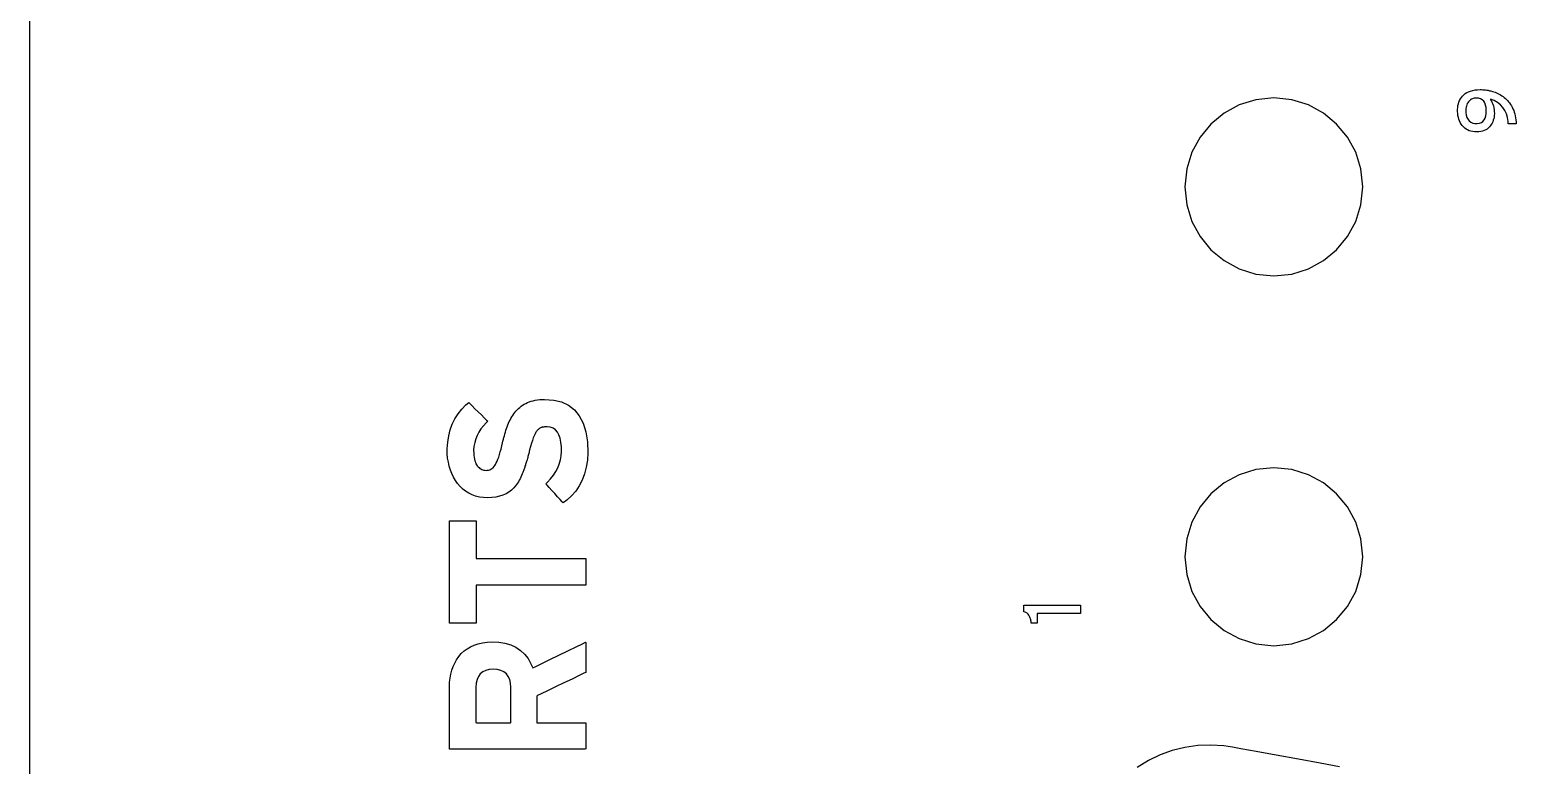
# Model space of a CAD drawing. Extents: x 1 to 47.7, y 0.2 to 35.
# Drawn here: x 31.778 to 33.048, y 17.499 to 18.127 of the extents above; entities that cross this region are included whole.
import ezdxf

# ---------------------------------------------------------------- set-up
doc = ezdxf.new("R2010")
doc.units = 0
doc.header["$MEASUREMENT"] = 0
doc.layers.add('7_0_____DWG', color=7, linetype='CONTINUOUS')

msp = doc.modelspace()

# ---------------------------------------------------------------- linework, layer by layer
at = {"layer": '7_0_____DWG'}
for points in [[(31.778, 16.7599), (31.778, 16.8346), (31.778, 16.9085), (31.778, 16.9816), (31.778, 17.0539), (31.778, 17.1254), (31.778, 17.196), (31.778, 17.2657), (31.778, 17.3346), (31.778, 17.4026), (31.778, 17.4698), (31.778, 17.536), (31.778, 17.6013), (31.778, 17.6656), (31.778, 17.7291), (31.778, 17.7915), (31.778, 17.8531), (31.778, 17.9136), (31.778, 17.9731), (31.778, 18.0317), (31.778, 18.0892), (31.778, 18.1457)], [(32.1595, 17.6751), (32.2532, 17.6751), (32.2532, 17.6525), (32.1595, 17.6525), (32.1595, 17.62), (32.1366, 17.62), (32.1366, 17.7075), (32.1595, 17.7075), (32.1595, 17.6751)], [(32.8972, 17.4973), (32.8807, 17.5003), (32.862, 17.5037), (32.8431, 17.5071), (32.826, 17.5102), (32.8129, 17.5126), (32.8058, 17.5139), (32.7984, 17.515), (32.7872, 17.5157), (32.7761, 17.5153), (32.7651, 17.5137), (32.7543, 17.511), (32.7439, 17.5073), (32.7339, 17.5025), (32.7243, 17.4967)]]:
    msp.add_lwpolyline(points, dxfattribs=at)
for points in [[(33.0175, 18.0758), (33.0186, 18.0758), (33.0197, 18.0757), (33.0208, 18.0756), (33.022, 18.0755), (33.0231, 18.0754), (33.0243, 18.0752), (33.0254, 18.0749), (33.0266, 18.0747), (33.0278, 18.0743), (33.029, 18.074), (33.0302, 18.0735), (33.0313, 18.0731), (33.0325, 18.0725), (33.0336, 18.0719), (33.0347, 18.0713), (33.0358, 18.0706), (33.0369, 18.0699), (33.038, 18.0691), (33.039, 18.0683), (33.0399, 18.0674), (33.0408, 18.0665), (33.0417, 18.0654), (33.0425, 18.0644), (33.0433, 18.0632), (33.0441, 18.062), (33.0447, 18.0608), (33.0454, 18.0594), (33.046, 18.058), (33.0465, 18.0565), (33.047, 18.055), (33.0474, 18.0533), (33.0477, 18.0517), (33.0479, 18.0499), (33.0481, 18.0481), (33.0482, 18.0466), (33.0479, 18.0466), (33.0471, 18.0466), (33.0461, 18.0466), (33.0449, 18.0466), (33.0438, 18.0466), (33.0427, 18.0466), (33.0419, 18.0466), (33.0414, 18.0466), (33.0412, 18.0486), (33.0407, 18.0521), (33.0398, 18.0552), (33.0384, 18.0581), (33.0367, 18.0606), (33.0347, 18.0629), (33.0322, 18.0648), (33.0293, 18.0664), (33.0261, 18.0677), (33.0263, 18.067), (33.0271, 18.0658), (33.0277, 18.0646), (33.0283, 18.0633), (33.0287, 18.0619), (33.0291, 18.0603), (33.0293, 18.0587), (33.0294, 18.057), (33.0295, 18.0553), (33.0294, 18.0538), (33.0292, 18.0524), (33.029, 18.051), (33.0286, 18.0497), (33.0281, 18.0484), (33.0276, 18.0472), (33.0269, 18.0461), (33.0262, 18.045), (33.0253, 18.0439), (33.0243, 18.043), (33.0233, 18.0421), (33.0221, 18.0414), (33.0208, 18.0408), (33.0194, 18.0404), (33.0179, 18.04), (33.0163, 18.0398), (33.0146, 18.0397), (33.0129, 18.0397), (33.0111, 18.0399), (33.0095, 18.0403), (33.008, 18.0407), (33.0066, 18.0413), (33.0053, 18.0421), (33.0042, 18.043), (33.0031, 18.044), (33.0021, 18.0452), (33.0012, 18.0464), (33.0004, 18.0477), (32.9998, 18.049), (32.9992, 18.0505), (32.9988, 18.052), (32.9984, 18.0536), (32.9982, 18.0553), (32.9981, 18.057), (32.9981, 18.0588), (32.9982, 18.0605), (32.9984, 18.0621), (32.9988, 18.0637), (32.9992, 18.0651), (32.9998, 18.0665), (33.0005, 18.0679), (33.0013, 18.0691), (33.0023, 18.0703), (33.0034, 18.0714), (33.0046, 18.0724), (33.006, 18.0733), (33.0075, 18.074), (33.0092, 18.0746), (33.011, 18.0751), (33.013, 18.0755), (33.0152, 18.0757)], [(32.841, 18.0687), (32.8257, 18.0672), (32.8114, 18.0627), (32.7985, 18.0557), (32.7873, 18.0464), (32.778, 18.0352), (32.771, 18.0223), (32.7666, 18.008), (32.765, 17.9927), (32.7666, 17.9774), (32.771, 17.9631), (32.778, 17.9502), (32.7873, 17.939), (32.7985, 17.9297), (32.8114, 17.9227), (32.8257, 17.9182), (32.841, 17.9167), (32.8563, 17.9182), (32.8706, 17.9227), (32.8835, 17.9297), (32.8947, 17.939), (32.904, 17.9502), (32.911, 17.9631), (32.9155, 17.9774), (32.917, 17.9927), (32.9155, 18.008), (32.911, 18.0223), (32.904, 18.0352), (32.8947, 18.0464), (32.8835, 18.0557), (32.8706, 18.0627), (32.8563, 18.0672)], [(33.0141, 18.0686), (33.0132, 18.0686), (33.0123, 18.0685), (33.0115, 18.0683), (33.0107, 18.068), (33.0099, 18.0676), (33.0092, 18.0672), (33.0086, 18.0666), (33.0079, 18.066), (33.0073, 18.0654), (33.0068, 18.0646), (33.0063, 18.0638), (33.0059, 18.0628), (33.0056, 18.0618), (33.0054, 18.0608), (33.0052, 18.0596), (33.0051, 18.0584), (33.0052, 18.0563), (33.0055, 18.054), (33.0061, 18.052), (33.007, 18.0503), (33.0081, 18.049), (33.0094, 18.0479), (33.011, 18.0472), (33.0129, 18.0469), (33.0149, 18.0468), (33.0168, 18.0472), (33.0184, 18.0478), (33.0197, 18.0487), (33.0208, 18.05), (33.0217, 18.0515), (33.0222, 18.0534), (33.0226, 18.0555), (33.0226, 18.058), (33.0224, 18.0605), (33.022, 18.0626), (33.0213, 18.0644), (33.0204, 18.0659), (33.0192, 18.067), (33.0177, 18.0679), (33.016, 18.0684)], [(32.2179, 17.8111), (32.2257, 17.8106), (32.2325, 17.809), (32.2384, 17.8062), (32.2434, 17.8022), (32.2475, 17.7971), (32.2508, 17.7908), (32.2531, 17.7834), (32.2546, 17.7748), (32.255, 17.7656), (32.2546, 17.7591), (32.2536, 17.7531), (32.2521, 17.7474), (32.2501, 17.7421), (32.2476, 17.7373), (32.2445, 17.7328), (32.241, 17.7287), (32.2369, 17.725), (32.2338, 17.7228), (32.233, 17.7237), (32.2313, 17.7255), (32.2291, 17.7279), (32.2267, 17.7306), (32.2241, 17.7334), (32.2219, 17.7359), (32.2201, 17.7378), (32.2191, 17.7389), (32.2204, 17.7404), (32.2231, 17.7433), (32.2255, 17.7463), (32.2275, 17.7494), (32.2292, 17.7526), (32.2305, 17.7559), (32.2315, 17.7594), (32.2321, 17.7629), (32.2323, 17.7666), (32.2323, 17.7707), (32.2319, 17.7746), (32.2312, 17.778), (32.2302, 17.7808), (32.2289, 17.7832), (32.2272, 17.7851), (32.2252, 17.7864), (32.2228, 17.7873), (32.2202, 17.7876), (32.2191, 17.7877), (32.2184, 17.7876), (32.2178, 17.7876), (32.2172, 17.7875), (32.2166, 17.7874), (32.216, 17.7873), (32.2155, 17.7872), (32.215, 17.787), (32.2145, 17.7869), (32.214, 17.7866), (32.2136, 17.7863), (32.2131, 17.7859), (32.2127, 17.7855), (32.2122, 17.7851), (32.2118, 17.7847), (32.2114, 17.7842), (32.211, 17.7837), (32.2105, 17.783), (32.2098, 17.7817), (32.209, 17.7801), (32.2083, 17.7782), (32.2075, 17.7761), (32.2067, 17.7737), (32.2059, 17.771), (32.2051, 17.7681), (32.2044, 17.7649), (32.2037, 17.7622), (32.2035, 17.7613), (32.2033, 17.7605), (32.203, 17.7596), (32.2028, 17.7588), (32.2025, 17.758), (32.2023, 17.7572), (32.202, 17.7564), (32.2017, 17.7556), (32.2015, 17.7548), (32.2012, 17.754), (32.201, 17.7532), (32.2008, 17.7525), (32.2005, 17.7517), (32.2002, 17.7509), (32.1999, 17.7502), (32.1996, 17.7494), (32.1993, 17.7487), (32.1989, 17.7475), (32.1983, 17.7461), (32.1977, 17.7447), (32.197, 17.7433), (32.1963, 17.742), (32.1956, 17.7408), (32.1948, 17.7396), (32.194, 17.7385), (32.1932, 17.7374), (32.1916, 17.7355), (32.1897, 17.7336), (32.1875, 17.7319), (32.185, 17.7305), (32.1823, 17.7293), (32.1794, 17.7284), (32.1763, 17.7277), (32.1729, 17.7273), (32.1692, 17.7271), (32.1656, 17.7273), (32.1622, 17.7277), (32.159, 17.7285), (32.156, 17.7295), (32.1531, 17.7309), (32.1505, 17.7326), (32.148, 17.7345), (32.1457, 17.7368), (32.1436, 17.7393), (32.1417, 17.7419), (32.1401, 17.7447), (32.1386, 17.7477), (32.1374, 17.7507), (32.1364, 17.754), (32.1357, 17.7574), (32.1351, 17.7609), (32.1348, 17.7646), (32.1347, 17.7689), (32.1352, 17.7745), (32.136, 17.7799), (32.1373, 17.785), (32.1391, 17.7899), (32.1413, 17.7944), (32.144, 17.7987), (32.1471, 17.8028), (32.1507, 17.8065), (32.1531, 17.8085), (32.1541, 17.8075), (32.156, 17.8057), (32.1584, 17.8032), (32.1612, 17.8005), (32.1639, 17.7978), (32.1663, 17.7954), (32.1682, 17.7935), (32.1693, 17.7924), (32.1679, 17.791), (32.1656, 17.7885), (32.1635, 17.7859), (32.1617, 17.7831), (32.1603, 17.7803), (32.1591, 17.7773), (32.1582, 17.7742), (32.1576, 17.771), (32.1573, 17.7677), (32.1574, 17.7653), (32.1575, 17.7634), (32.1577, 17.7617), (32.158, 17.7601), (32.1584, 17.7587), (32.1588, 17.7574), (32.1593, 17.7562), (32.1598, 17.7552), (32.1604, 17.7543), (32.1612, 17.7535), (32.1619, 17.7528), (32.1627, 17.7522), (32.1635, 17.7517), (32.1643, 17.7513), (32.1652, 17.751), (32.166, 17.7507), (32.1669, 17.7506), (32.1679, 17.7505), (32.169, 17.7506), (32.1701, 17.7507), (32.1711, 17.751), (32.1721, 17.7515), (32.173, 17.752), (32.1739, 17.7527), (32.1746, 17.7535), (32.1754, 17.7545), (32.176, 17.7556), (32.1767, 17.7568), (32.1774, 17.7583), (32.1781, 17.76), (32.1788, 17.7618), (32.1795, 17.7639), (32.1801, 17.7662), (32.1808, 17.7687), (32.1815, 17.7715), (32.1821, 17.7739), (32.1824, 17.7754), (32.1828, 17.777), (32.1832, 17.7786), (32.1836, 17.7801), (32.184, 17.7817), (32.1844, 17.7832), (32.1849, 17.7848), (32.1854, 17.7863), (32.1859, 17.7878), (32.1864, 17.7893), (32.187, 17.7907), (32.1877, 17.7921), (32.1884, 17.7935), (32.1891, 17.7948), (32.1899, 17.7962), (32.1907, 17.7974), (32.1916, 17.7987), (32.1925, 17.7999), (32.1935, 17.8011), (32.1945, 17.8022), (32.1956, 17.8033), (32.1968, 17.8043), (32.198, 17.8052), (32.1992, 17.8061), (32.2005, 17.807), (32.2018, 17.8077), (32.2033, 17.8084), (32.2048, 17.8091), (32.2065, 17.8096), (32.2082, 17.81), (32.21, 17.8104), (32.2118, 17.8107), (32.2138, 17.8109), (32.2158, 17.811)], [(32.841, 17.7527), (32.8257, 17.7512), (32.8114, 17.7467), (32.7985, 17.7397), (32.7873, 17.7304), (32.778, 17.7192), (32.771, 17.7063), (32.7666, 17.692), (32.765, 17.6767), (32.7666, 17.6614), (32.771, 17.6471), (32.778, 17.6342), (32.7873, 17.623), (32.7985, 17.6137), (32.8114, 17.6067), (32.8257, 17.6023), (32.841, 17.6007), (32.8563, 17.6023), (32.8706, 17.6067), (32.8835, 17.6137), (32.8947, 17.623), (32.904, 17.6342), (32.911, 17.6471), (32.9155, 17.6614), (32.917, 17.6767), (32.9155, 17.692), (32.911, 17.7063), (32.904, 17.7192), (32.8947, 17.7304), (32.8835, 17.7397), (32.8706, 17.7467), (32.8563, 17.7512)], [(32.676, 17.6283), (32.6745, 17.6283), (32.6708, 17.6283), (32.6653, 17.6283), (32.659, 17.6283), (32.6525, 17.6283), (32.6465, 17.6283), (32.6418, 17.6283), (32.6391, 17.6283), (32.6387, 17.6282), (32.6387, 17.6276), (32.6387, 17.6266), (32.6387, 17.6252), (32.6387, 17.6238), (32.6387, 17.6224), (32.6387, 17.6211), (32.6387, 17.6203), (32.6387, 17.62), (32.6385, 17.62), (32.638, 17.62), (32.6373, 17.62), (32.6364, 17.62), (32.6355, 17.62), (32.6347, 17.62), (32.6341, 17.62), (32.6337, 17.62), (32.6336, 17.6204), (32.6336, 17.6213), (32.6334, 17.6221), (32.6333, 17.6229), (32.6331, 17.6236), (32.6328, 17.6243), (32.6326, 17.625), (32.6323, 17.6257), (32.632, 17.6263), (32.6316, 17.6269), (32.6312, 17.6275), (32.6308, 17.628), (32.6303, 17.6284), (32.6297, 17.6288), (32.6291, 17.6291), (32.6285, 17.6294), (32.6278, 17.6296), (32.6274, 17.6297), (32.6274, 17.6301), (32.6274, 17.6309), (32.6274, 17.6318), (32.6274, 17.6328), (32.6274, 17.6337), (32.6274, 17.6346), (32.6274, 17.6352), (32.6274, 17.6354), (32.6292, 17.6354), (32.6342, 17.6354), (32.6413, 17.6354), (32.6495, 17.6354), (32.658, 17.6354), (32.6658, 17.6354), (32.672, 17.6354), (32.6755, 17.6354), (32.676, 17.6353), (32.676, 17.6348), (32.676, 17.6339), (32.676, 17.6328), (32.676, 17.6315), (32.676, 17.6303), (32.676, 17.6293), (32.676, 17.6286)], [(32.2532, 17.5779), (32.2516, 17.5771), (32.2475, 17.5751), (32.2415, 17.5722), (32.2345, 17.5689), (32.2273, 17.5654), (32.2205, 17.5622), (32.2151, 17.5596), (32.2118, 17.558), (32.2112, 17.5576), (32.2112, 17.5561), (32.2112, 17.5535), (32.2112, 17.55), (32.2112, 17.5461), (32.2112, 17.5422), (32.2112, 17.5388), (32.2112, 17.5362), (32.2112, 17.5349), (32.212, 17.5349), (32.2156, 17.5349), (32.2211, 17.5349), (32.2279, 17.5349), (32.2352, 17.5349), (32.2421, 17.5349), (32.248, 17.5349), (32.2519, 17.5349), (32.2532, 17.5349), (32.2532, 17.5339), (32.2532, 17.5315), (32.2532, 17.5283), (32.2532, 17.5245), (32.2532, 17.5206), (32.2532, 17.517), (32.2532, 17.5142), (32.2532, 17.5125), (32.2523, 17.5123), (32.2444, 17.5123), (32.2303, 17.5123), (32.2122, 17.5123), (32.1921, 17.5123), (32.1724, 17.5123), (32.1552, 17.5123), (32.1425, 17.5123), (32.1367, 17.5123), (32.1366, 17.5136), (32.1366, 17.5183), (32.1366, 17.5254), (32.1366, 17.5341), (32.1366, 17.5432), (32.1366, 17.5518), (32.1366, 17.559), (32.1366, 17.5637), (32.1366, 17.5657), (32.1368, 17.5694), (32.1372, 17.573), (32.1378, 17.5764), (32.1387, 17.5797), (32.1398, 17.5828), (32.1412, 17.5858), (32.1428, 17.5887), (32.1446, 17.5914), (32.1467, 17.5939), (32.1491, 17.5962), (32.1518, 17.5981), (32.1547, 17.5998), (32.1579, 17.6012), (32.1613, 17.6023), (32.165, 17.6031), (32.1689, 17.6036), (32.1731, 17.6039), (32.1788, 17.6036), (32.1841, 17.6028), (32.189, 17.6014), (32.1934, 17.5993), (32.1973, 17.5967), (32.2008, 17.5934), (32.2038, 17.5896), (32.2063, 17.5852), (32.208, 17.5817), (32.2105, 17.5829), (32.2156, 17.5854), (32.2225, 17.5888), (32.2302, 17.5926), (32.2379, 17.5964), (32.2449, 17.5998), (32.2502, 17.6024), (32.253, 17.6038), (32.2532, 17.6035), (32.2532, 17.6014), (32.2532, 17.5981), (32.2532, 17.5939), (32.2532, 17.5894), (32.2532, 17.5851), (32.2532, 17.5814), (32.2532, 17.5788)], [(32.174, 17.5806), (32.1706, 17.5803), (32.1676, 17.5795), (32.1651, 17.5783), (32.163, 17.5766), (32.1614, 17.5744), (32.1602, 17.5718), (32.1595, 17.5687), (32.1592, 17.5652), (32.1592, 17.5637), (32.1592, 17.5608), (32.1592, 17.5565), (32.1592, 17.5513), (32.1592, 17.5459), (32.1592, 17.541), (32.1592, 17.5372), (32.1592, 17.5351), (32.1597, 17.5349), (32.1622, 17.5349), (32.1663, 17.5349), (32.1715, 17.5349), (32.177, 17.5349), (32.1821, 17.5349), (32.1863, 17.5349), (32.1888, 17.5349), (32.1892, 17.5351), (32.1892, 17.5372), (32.1892, 17.541), (32.1892, 17.5459), (32.1892, 17.5513), (32.1892, 17.5565), (32.1892, 17.5608), (32.1892, 17.5637), (32.1892, 17.5652), (32.1889, 17.5688), (32.1882, 17.5719), (32.1869, 17.5745), (32.1853, 17.5767), (32.1831, 17.5784), (32.1805, 17.5796), (32.1775, 17.5804)]]:
    msp.add_lwpolyline(points, close=True, dxfattribs=at)

doc.saveas('drawing.dxf')
